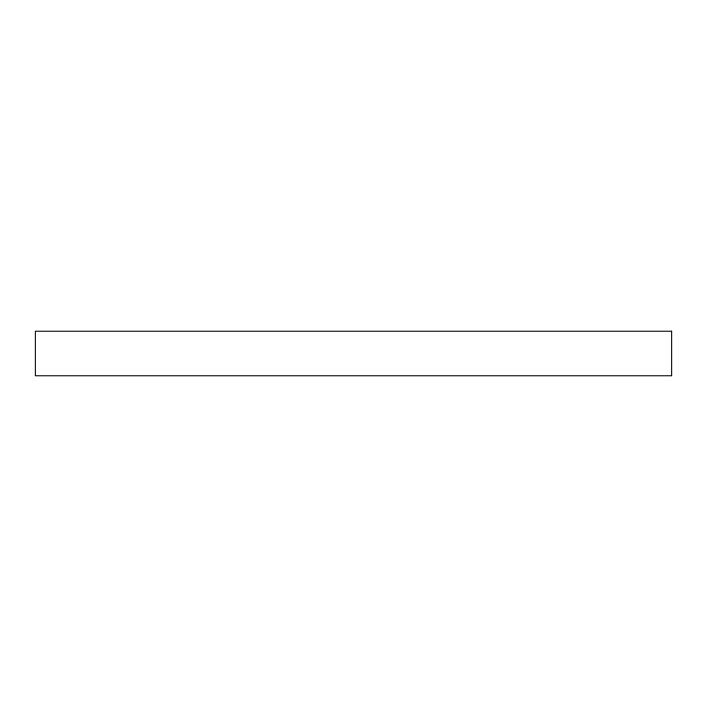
<?xml version="1.0" encoding="UTF-8"?>
<svg xmlns="http://www.w3.org/2000/svg" width="707" height="707" viewBox="0 0 707 707"><rect width="100%" height="100%" fill="white"/><g stroke="black" fill="none" stroke-linecap="round" stroke-linejoin="round"><path stroke-width="1.06" d="M671.65 331.23L35.35 331.23L35.35 375.771L671.65 375.771L671.65 331.23"/></g></svg>
